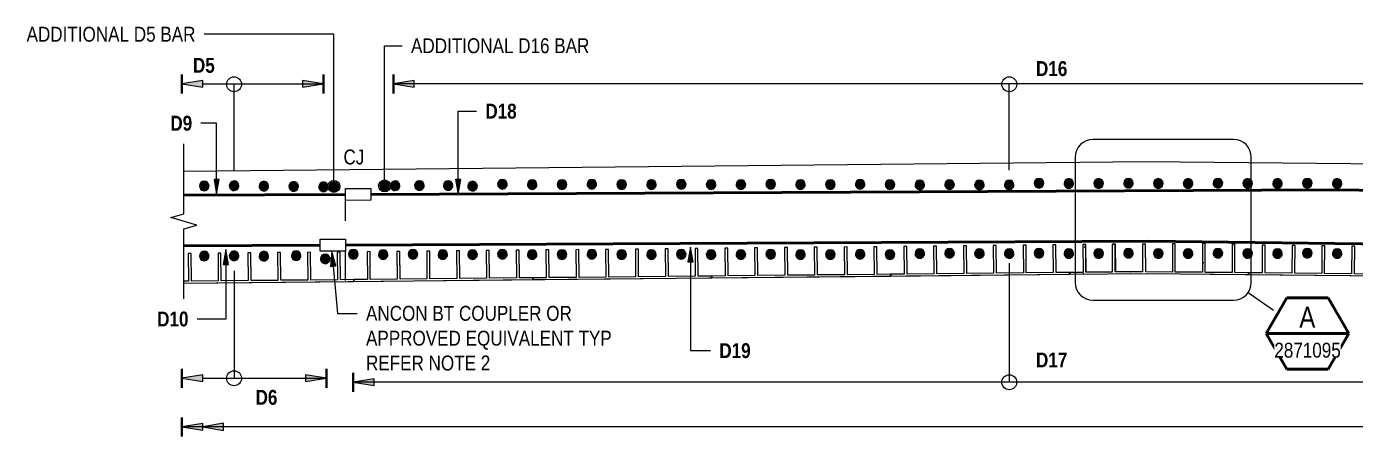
# Model space of a CAD drawing. Header units: metres. Extents: x 577 to 630, y 3 to 1710.
# Drawn here: x 612.829 to 617.287, y 18.535 to 19.911 of the extents above; entities that cross this region are included whole.
import ezdxf

# ---------------------------------------------------------------- set-up
doc = ezdxf.new("R2010")
doc.units = ezdxf.units.M
doc.linetypes.add('JacobsDash', pattern=[0.0045, 0.003, -0.0015])
for name, color, linetype, lineweight in [('BRIDGE-FRAMING-LINE-18-HID', 7, 'JacobsDash', 18), ('D-BDGE', 7, 'Continuous', 13), ('D-BDGE-FLOOR', 7, 'Continuous', 50), ('D-BDGE-FRAMING', 7, 'Continuous', 50), ('D-BDGE-LINE', 7, 'Continuous', 9), ('D-ENHA-GEN-ANNO-SYMB', 7, 'Continuous', 9), ('D-ENHA-GEN-LINE', 7, 'Continuous', 9), ('D-ENHA-TEXT', 7, 'Continuous', 9)]:
    doc.layers.add(name, color=color, linetype=linetype, lineweight=lineweight)
doc.styles.add('Arial Narrow_2', font='ARIALN.TTF', dxfattribs={"height": 0.05})
doc.styles.add('Arial Narrow_3', font='ARIALN.TTF', dxfattribs={"height": 0.07})
doc.styles.add('Arial Narrow_B_1', font='ARIALNB.TTF', dxfattribs={"height": 0.05})

# ---------------------------------------------------------------- blocks, each defined once
blk = doc.blocks.new('07_STR_DPS_PermadecPanel - 07_STR_DPS_PermadecPanel-5973122-DRG-1095 SECTION 3')
at = {"layer": 'D-BDGE-FRAMING', "lineweight": 13}
for p, q in [((-1669.2412, 19.149), (-1669.2512, 19.1489)), ((-1669.2512, 19.1489), (-1669.2502, 19.0559)), ((-1669.2402, 19.056), (-1669.2412, 19.149)), ((-1669.1412, 19.15), (-1669.1512, 19.1499)), ((-1669.1512, 19.1499), (-1669.1502, 19.0569)), ((-1669.1402, 19.057), (-1669.1412, 19.15)), ((-1669.0412, 19.151), (-1669.0512, 19.1509)), ((-1669.0512, 19.1509), (-1669.0502, 19.0579)), ((-1669.0402, 19.058), (-1669.0412, 19.151)), ((-1668.9412, 19.152), (-1668.9512, 19.1519)), ((-1668.9512, 19.1519), (-1668.9503, 19.0589)), ((-1668.9403, 19.059), (-1668.9412, 19.152)), ((-1668.8412, 19.153), (-1668.8512, 19.1529)), ((-1668.8512, 19.1529), (-1668.8503, 19.0599)), ((-1668.8403, 19.06), (-1668.8412, 19.153)), ((-1668.7412, 19.154), (-1668.7512, 19.1539)), ((-1668.7512, 19.1539), (-1668.7503, 19.0609)), ((-1668.7403, 19.061), (-1668.7412, 19.154)), ((-1669.2502, 19.0559), (-1669.266, 19.0558)), ((-1669.266, 19.0498), (-1668.6952, 19.0555)), ((-1669.1502, 19.0569), (-1669.2402, 19.056)), ((-1669.0502, 19.0579), (-1669.1402, 19.057)), ((-1668.9503, 19.0589), (-1669.0402, 19.058)), ((-1668.8503, 19.0599), (-1668.9403, 19.059)), ((-1668.7503, 19.0609), (-1668.8403, 19.06)), ((-1668.6953, 19.0615), (-1668.7403, 19.061)), ((-1668.6952, 19.0555), (-1668.6953, 19.0615))]:
    blk.add_line(p, q, dxfattribs=at)
blk = doc.blocks.new('07_STR_DPS_PermadecPanel - 07_STR_DPS_PermadecPanel-5973124-DRG-1095 SECTION 3')
at = {"layer": 'D-BDGE-FRAMING', "lineweight": 13}
for p, q in [((-1668.6412, 19.1552), (-1668.6512, 19.1551)), ((-1668.6512, 19.1551), (-1668.6503, 19.0621)), ((-1668.6403, 19.0622), (-1668.6412, 19.1552)), ((-1668.5412, 19.1562), (-1668.5512, 19.1561)), ((-1668.5512, 19.1561), (-1668.5503, 19.0631)), ((-1668.5403, 19.0632), (-1668.5412, 19.1562)), ((-1668.4412, 19.1572), (-1668.4512, 19.1571)), ((-1668.4512, 19.1571), (-1668.4503, 19.0641)), ((-1668.4403, 19.0642), (-1668.4412, 19.1572)), ((-1668.3412, 19.1582), (-1668.3512, 19.1581)), ((-1668.3512, 19.1581), (-1668.3503, 19.0651)), ((-1668.3403, 19.0652), (-1668.3412, 19.1582)), ((-1668.2412, 19.1592), (-1668.2512, 19.1591)), ((-1668.2512, 19.1591), (-1668.2503, 19.0661)), ((-1668.2403, 19.0662), (-1668.2412, 19.1592)), ((-1668.1412, 19.1602), (-1668.1512, 19.1601)), ((-1668.1512, 19.1601), (-1668.1503, 19.0671)), ((-1668.1403, 19.0672), (-1668.1412, 19.1602)), ((-1668.6503, 19.0621), (-1668.6953, 19.0616)), ((-1668.6953, 19.0616), (-1668.6952, 19.0556)), ((-1668.6952, 19.0556), (-1668.0952, 19.0616)), ((-1668.5503, 19.0631), (-1668.6403, 19.0622)), ((-1668.4503, 19.0641), (-1668.5403, 19.0632)), ((-1668.3503, 19.0651), (-1668.4403, 19.0642)), ((-1668.2503, 19.0661), (-1668.3403, 19.0652)), ((-1668.1503, 19.0671), (-1668.2403, 19.0662)), ((-1668.0953, 19.0676), (-1668.1403, 19.0672)), ((-1668.0952, 19.0616), (-1668.0953, 19.0676))]:
    blk.add_line(p, q, dxfattribs=at)
blk = doc.blocks.new('07_STR_DPS_PermadecPanel - 07_STR_DPS_PermadecPanel-5973130-DRG-1095 SECTION 3')
at = {"layer": 'D-BDGE-FRAMING', "lineweight": 13}
for p, q in [((-1668.0412, 19.161), (-1668.0512, 19.1609)), ((-1668.0512, 19.1609), (-1668.0503, 19.0679)), ((-1668.0403, 19.068), (-1668.0412, 19.161)), ((-1667.9412, 19.1619), (-1667.9512, 19.1618)), ((-1667.9512, 19.1618), (-1667.9503, 19.0689)), ((-1667.9403, 19.069), (-1667.9412, 19.1619)), ((-1667.8412, 19.1629), (-1667.8512, 19.1628)), ((-1667.8512, 19.1628), (-1667.8503, 19.0698)), ((-1667.8403, 19.0699), (-1667.8412, 19.1629)), ((-1667.7412, 19.1639), (-1667.7512, 19.1638)), ((-1667.7512, 19.1638), (-1667.7503, 19.0708)), ((-1667.7403, 19.0709), (-1667.7412, 19.1639)), ((-1667.6412, 19.1649), (-1667.6512, 19.1648)), ((-1667.6512, 19.1648), (-1667.6503, 19.0718)), ((-1667.6403, 19.0719), (-1667.6412, 19.1649)), ((-1667.5412, 19.1659), (-1667.5512, 19.1658)), ((-1667.5512, 19.1658), (-1667.5503, 19.0728)), ((-1667.5403, 19.0729), (-1667.5412, 19.1659)), ((-1668.0503, 19.0679), (-1668.0953, 19.0674)), ((-1668.0953, 19.0674), (-1668.0952, 19.0614)), ((-1668.0952, 19.0614), (-1667.4953, 19.0674)), ((-1667.9503, 19.0689), (-1668.0403, 19.068)), ((-1667.8503, 19.0698), (-1667.9403, 19.069)), ((-1667.7503, 19.0708), (-1667.8403, 19.0699)), ((-1667.6503, 19.0718), (-1667.7403, 19.0709)), ((-1667.5503, 19.0728), (-1667.6403, 19.0719)), ((-1667.4953, 19.0734), (-1667.5403, 19.0729)), ((-1667.4953, 19.0674), (-1667.4953, 19.0734))]:
    blk.add_line(p, q, dxfattribs=at)
blk = doc.blocks.new('07_STR_DPS_PermadecPanel - 07_STR_DPS_PermadecPanel-V20-DRG-1095 SECTION 3')
at = {"layer": 'D-BDGE-FRAMING', "lineweight": 13}
for p, q in [((-1667.4412, 19.167), (-1667.4512, 19.1669)), ((-1667.4512, 19.1669), (-1667.4502, 19.0739)), ((-1667.4402, 19.074), (-1667.4412, 19.167)), ((-1667.3412, 19.1679), (-1667.3512, 19.1679)), ((-1667.3512, 19.1679), (-1667.3502, 19.0749)), ((-1667.3402, 19.075), (-1667.3412, 19.1679)), ((-1667.2412, 19.1689), (-1667.2512, 19.1688)), ((-1667.2512, 19.1688), (-1667.2502, 19.0758)), ((-1667.2402, 19.0759), (-1667.2412, 19.1689)), ((-1667.1412, 19.1699), (-1667.1512, 19.1698)), ((-1667.1512, 19.1698), (-1667.1502, 19.0768)), ((-1667.1402, 19.0769), (-1667.1412, 19.1699)), ((-1667.0412, 19.1709), (-1667.0512, 19.1708)), ((-1667.0512, 19.1708), (-1667.0502, 19.0778)), ((-1667.0402, 19.0779), (-1667.0412, 19.1709)), ((-1666.9412, 19.1719), (-1666.9512, 19.1718)), ((-1666.9512, 19.1718), (-1666.9503, 19.0788)), ((-1666.9403, 19.0789), (-1666.9412, 19.1719)), ((-1667.0502, 19.0778), (-1667.1402, 19.0769)), ((-1666.9503, 19.0788), (-1667.0402, 19.0779)), ((-1666.8953, 19.0794), (-1666.9403, 19.0789)), ((-1666.8952, 19.0734), (-1666.8953, 19.0794)), ((-1667.4502, 19.0739), (-1667.4952, 19.0734)), ((-1667.4952, 19.0674), (-1666.8952, 19.0734)), ((-1667.4952, 19.0734), (-1667.4952, 19.0674)), ((-1667.3502, 19.0749), (-1667.4402, 19.074)), ((-1667.2502, 19.0758), (-1667.3402, 19.075)), ((-1667.1502, 19.0768), (-1667.2402, 19.0759))]:
    blk.add_line(p, q, dxfattribs=at)
blk = doc.blocks.new('07_STR_DPS_PermadecPanel - 07_STR_DPS_PermadecPanel-V21-DRG-1095 SECTION 3')
at = {"layer": 'D-BDGE-FRAMING', "lineweight": 13}
for p, q in [((-1666.8408, 19.173), (-1666.8508, 19.1729)), ((-1666.8508, 19.1729), (-1666.8498, 19.0799)), ((-1666.8398, 19.08), (-1666.8408, 19.173)), ((-1666.7408, 19.174), (-1666.7508, 19.1739)), ((-1666.7508, 19.1739), (-1666.7498, 19.0809)), ((-1666.7398, 19.081), (-1666.7408, 19.174)), ((-1666.6408, 19.1749), (-1666.6508, 19.1748)), ((-1666.6508, 19.1748), (-1666.6498, 19.0819)), ((-1666.6399, 19.082), (-1666.6408, 19.1749)), ((-1666.5408, 19.1759), (-1666.5508, 19.1758)), ((-1666.5508, 19.1758), (-1666.5499, 19.0828)), ((-1666.5399, 19.0829), (-1666.5408, 19.1759)), ((-1666.4408, 19.1769), (-1666.4508, 19.1768)), ((-1666.4508, 19.1768), (-1666.4499, 19.0838)), ((-1666.4399, 19.0839), (-1666.4408, 19.1769)), ((-1666.3408, 19.1779), (-1666.3508, 19.1778)), ((-1666.3508, 19.1778), (-1666.3499, 19.0848)), ((-1666.3399, 19.0849), (-1666.3408, 19.1779)), ((-1666.8498, 19.0799), (-1666.8948, 19.0794)), ((-1666.8948, 19.0734), (-1666.2948, 19.0794)), ((-1666.8948, 19.0794), (-1666.8948, 19.0734)), ((-1666.7498, 19.0809), (-1666.8398, 19.08)), ((-1666.6498, 19.0819), (-1666.7398, 19.081)), ((-1666.5499, 19.0828), (-1666.6399, 19.082)), ((-1666.4499, 19.0838), (-1666.5399, 19.0829)), ((-1666.3499, 19.0848), (-1666.4399, 19.0839)), ((-1666.2949, 19.0854), (-1666.3399, 19.0849)), ((-1666.2948, 19.0794), (-1666.2949, 19.0854))]:
    blk.add_line(p, q, dxfattribs=at)
blk = doc.blocks.new('07_STR_DPS_PermadecPanel - 07_STR_DPS_PermadecPanel-5973115-DRG-1095 SECTION 3')
at = {"layer": 'D-BDGE-FRAMING', "lineweight": 13}
for p, q in [((-1665.6483, 19.177), (-1665.6492, 19.084)), ((-1665.6383, 19.1769), (-1665.6483, 19.177)), ((-1665.6392, 19.0839), (-1665.6383, 19.1769)), ((-1665.5483, 19.176), (-1665.5492, 19.083)), ((-1665.5383, 19.1759), (-1665.5483, 19.176)), ((-1665.5392, 19.0829), (-1665.5383, 19.1759)), ((-1665.4483, 19.175), (-1665.4492, 19.082)), ((-1665.4383, 19.1749), (-1665.4483, 19.175)), ((-1665.4392, 19.0819), (-1665.4383, 19.1749)), ((-1665.3483, 19.174), (-1665.3492, 19.081)), ((-1665.3383, 19.1739), (-1665.3483, 19.174)), ((-1665.3392, 19.0809), (-1665.3383, 19.1739)), ((-1665.2483, 19.173), (-1665.2492, 19.08)), ((-1665.2383, 19.1729), (-1665.2483, 19.173)), ((-1665.2392, 19.0799), (-1665.2383, 19.1729)), ((-1665.1483, 19.172), (-1665.1492, 19.079)), ((-1665.1383, 19.1719), (-1665.1483, 19.172)), ((-1665.1392, 19.0789), (-1665.1383, 19.1719)), ((-1665.6492, 19.084), (-1665.6942, 19.0845)), ((-1665.6942, 19.0845), (-1665.6942, 19.0785)), ((-1665.6942, 19.0785), (-1665.0943, 19.0725)), ((-1665.5492, 19.083), (-1665.6392, 19.0839)), ((-1665.4492, 19.082), (-1665.5392, 19.0829)), ((-1665.3492, 19.081), (-1665.4392, 19.0819)), ((-1665.2492, 19.08), (-1665.3392, 19.0809)), ((-1665.1492, 19.079), (-1665.2392, 19.0799)), ((-1665.0942, 19.0785), (-1665.1392, 19.0789)), ((-1665.0943, 19.0725), (-1665.0942, 19.0785))]:
    blk.add_line(p, q, dxfattribs=at)
blk = doc.blocks.new('CS_DET_Reinf_Bar Section_Solid - Reo Dot 32-6113454-DRG-1095 SECTION 3')
at = {"layer": 'D-BDGE-LINE'}
blk.add_hatch(color=256, dxfattribs=at).paths.add_polyline_path([(-1669.1973, 19.1245), (-1669.1931, 19.1251), (-1669.1893, 19.1267), (-1669.186, 19.1292), (-1669.1835, 19.1325), (-1669.1819, 19.1364), (-1669.1813, 19.1406), (-1669.1819, 19.1447), (-1669.1835, 19.1485), (-1669.1861, 19.1519), (-1669.1894, 19.1544), (-1669.1933, 19.156), (-1669.1974, 19.1565), (-1669.2015, 19.1559), (-1669.2054, 19.1543), (-1669.2087, 19.1518), (-1669.2112, 19.1484), (-1669.2128, 19.1446), (-1669.2133, 19.1404), (-1669.2128, 19.1363), (-1669.2112, 19.1324), (-1669.2086, 19.1291), (-1669.2053, 19.1266), (-1669.2014, 19.125), (-1669.1986, 19.1247)])
for start, end in [(0.2183, 180.2183), (180.2183, 0.2183)]:
    blk.add_arc((-1669.1973, 19.1405), 0.016, start, end, dxfattribs=at)
blk = doc.blocks.new('CS_Reinforcement Extents Dim - CS_Reinforcement Extents Dim-6439862-DRG-1095 SECTION 3')
at = {"layer": 'D-BDGE-LINE'}
for points in [[(-1668.6278, 18.7059), (-1668.6278, 18.7282), (-1668.6978, 18.717)], [(-1661.6728, 18.7059), (-1661.6028, 18.717), (-1661.6728, 18.7282)]]:
    blk.add_hatch(color=256, dxfattribs=at).paths.add_polyline_path(points)
at = {"layer": 'D-BDGE-LINE', "lineweight": 40}
for p, q in [((-1668.6978, 18.685), (-1668.6978, 18.749)), ((-1661.6028, 18.6853), (-1661.6028, 18.749))]:
    blk.add_line(p, q, dxfattribs=at)
at = {"layer": 'D-BDGE-LINE', "lineweight": 18}
for p, q in [((-1668.6278, 18.7282), (-1668.6978, 18.717)), ((-1668.6278, 18.7059), (-1668.6278, 18.7282)), ((-1661.6728, 18.7282), (-1661.6728, 18.7059)), ((-1661.6028, 18.717), (-1661.6728, 18.7282)), ((-1668.6978, 18.717), (-1668.6278, 18.7059)), ((-1661.6728, 18.717), (-1668.6978, 18.717)), ((-1661.6728, 18.7059), (-1661.6028, 18.717))]:
    blk.add_line(p, q, dxfattribs=at)
blk = doc.blocks.new('CS_Reinforcement Extents Dim - CS_Reinforcement Extents Dim-7510725-DRG-1095 SECTION 3')
at = {"layer": 'D-BDGE-LINE'}
for points in [[(-1668.4928, 19.707), (-1668.4928, 19.7294), (-1668.5628, 19.7182), (-1668.549, 19.716)], [(-1661.6728, 19.707), (-1661.6028, 19.7182), (-1661.6728, 19.7294)]]:
    blk.add_hatch(color=256, dxfattribs=at).paths.add_polyline_path(points)
at = {"layer": 'D-BDGE-LINE', "lineweight": 40}
for p, q in [((-1668.5628, 19.7502), (-1668.5628, 19.6862)), ((-1661.6028, 19.75), (-1661.6028, 19.6862))]:
    blk.add_line(p, q, dxfattribs=at)
at = {"layer": 'D-BDGE-LINE', "lineweight": 18}
for p, q in [((-1668.4928, 19.7294), (-1668.5628, 19.7182)), ((-1668.5628, 19.7182), (-1668.4928, 19.707)), ((-1661.6728, 19.7182), (-1668.5628, 19.7182)), ((-1668.4928, 19.707), (-1668.4928, 19.7294)), ((-1661.6028, 19.7182), (-1661.6728, 19.7294)), ((-1661.6728, 19.7294), (-1661.6728, 19.707)), ((-1661.6728, 19.707), (-1661.6028, 19.7182))]:
    blk.add_line(p, q, dxfattribs=at)
blk = doc.blocks.new('CS_Reinforcement Extents Dim - CS_Reinforcement Extents Dim-7399973-DRG-1095 SECTION 3')
at = {"layer": 'D-BDGE-LINE'}
for points in [[(-1669.2024, 19.707), (-1669.2024, 19.7294), (-1669.2724, 19.7182)], [(-1668.8678, 19.707), (-1668.7978, 19.7182), (-1668.8678, 19.7294)]]:
    blk.add_hatch(color=256, dxfattribs=at).paths.add_polyline_path(points)
at = {"layer": 'D-BDGE-LINE', "lineweight": 40}
for p, q in [((-1669.2724, 19.75), (-1669.2724, 19.6862)), ((-1668.7978, 19.7502), (-1668.7978, 19.6862))]:
    blk.add_line(p, q, dxfattribs=at)
at = {"layer": 'D-BDGE-LINE', "lineweight": 18}
for p, q in [((-1669.2024, 19.7294), (-1669.2724, 19.7182)), ((-1669.2724, 19.7182), (-1669.2024, 19.707)), ((-1669.2024, 19.707), (-1669.2024, 19.7294)), ((-1669.2024, 19.7182), (-1668.7978, 19.7182)), ((-1668.7978, 19.7182), (-1668.8678, 19.7294)), ((-1668.8678, 19.7294), (-1668.8678, 19.707)), ((-1668.8678, 19.707), (-1668.7978, 19.7182))]:
    blk.add_line(p, q, dxfattribs=at)
blk = doc.blocks.new('CS_Reinforcement Extents Dim - CS_Reinforcement Extents Dim-6938333-DRG-1095 SECTION 3')
at = {"layer": 'D-BDGE-LINE'}
for points in [[(-1669.2024, 18.7191), (-1669.2024, 18.7414), (-1669.2724, 18.7303)], [(-1668.8574, 18.7191), (-1668.7874, 18.7303), (-1668.8574, 18.7414)]]:
    blk.add_hatch(color=256, dxfattribs=at).paths.add_polyline_path(points)
at = {"layer": 'D-BDGE-LINE', "lineweight": 40}
for p, q in [((-1669.2724, 18.6985), (-1669.2724, 18.7623)), ((-1668.7874, 18.6983), (-1668.7874, 18.7623))]:
    blk.add_line(p, q, dxfattribs=at)
at = {"layer": 'D-BDGE-LINE', "lineweight": 18}
for p, q in [((-1669.2024, 18.7414), (-1669.2724, 18.7303)), ((-1669.2724, 18.7303), (-1669.2024, 18.7191)), ((-1669.2024, 18.7191), (-1669.2024, 18.7414)), ((-1669.2024, 18.7303), (-1668.7874, 18.7303)), ((-1668.8574, 18.7414), (-1668.8574, 18.7191)), ((-1668.7874, 18.7303), (-1668.8574, 18.7414)), ((-1668.8574, 18.7191), (-1668.7874, 18.7303))]:
    blk.add_line(p, q, dxfattribs=at)
blk = doc.blocks.new('CS_Reinforcement Extents Dim - CS_Reinforcement Extents Dim-7442809-DRG-1095 SECTION 3')
at = {"layer": 'D-BDGE-LINE'}
for points in [[(-1669.2024, 18.5559), (-1669.2024, 18.5782), (-1669.2724, 18.567)], [(-1661.6728, 18.5559), (-1661.6028, 18.567), (-1661.6728, 18.5782)]]:
    blk.add_hatch(color=256, dxfattribs=at).paths.add_polyline_path(points)
at = {"layer": 'D-BDGE-LINE', "lineweight": 40}
for p, q in [((-1669.2724, 18.535), (-1669.2724, 18.599)), ((-1661.6028, 18.5353), (-1661.6028, 18.599))]:
    blk.add_line(p, q, dxfattribs=at)
at = {"layer": 'D-BDGE-LINE', "lineweight": 18}
for p, q in [((-1669.2024, 18.5782), (-1669.2724, 18.567)), ((-1669.2724, 18.567), (-1669.2024, 18.5559)), ((-1661.6728, 18.567), (-1669.2724, 18.567)), ((-1669.2024, 18.5559), (-1669.2024, 18.5782)), ((-1661.6728, 18.5782), (-1661.6728, 18.5559)), ((-1661.6028, 18.567), (-1661.6728, 18.5782)), ((-1661.6728, 18.5559), (-1661.6028, 18.567))]:
    blk.add_line(p, q, dxfattribs=at)
blk = doc.blocks.new('SC_DET_BREAK LINE - Std Break-6440631-DRG-1095 SECTION 3')
at = {"layer": 'D-BDGE-LINE', "lineweight": 13}
for p, q in [((-1669.266, 19.2821), (-1669.266, 19.5171)), ((-1669.3097, 19.2696), (-1669.266, 19.2821)), ((-1669.2222, 19.2446), (-1669.3097, 19.2696)), ((-1669.266, 19.2321), (-1669.2222, 19.2446)), ((-1669.266, 18.9971), (-1669.266, 19.2321))]:
    blk.add_line(p, q, dxfattribs=at)
blk = doc.blocks.new('CS_Arrowhead - CS_Arrowhead-2458042-DRG-1095 SECTION 3')
at = {"layer": 'D-ENHA-GEN-LINE'}
blk.add_hatch(color=256, dxfattribs=at).paths.add_polyline_path([(-1669.1324, 18.5794), (-1669.1324, 18.5547), (-1669.2024, 18.567)])
at = {"layer": 'D-ENHA-GEN-LINE', "lineweight": 13}
for p, q in [((-1669.1324, 18.5794), (-1669.2024, 18.567)), ((-1669.2024, 18.567), (-1669.1324, 18.5547)), ((-1669.1324, 18.5547), (-1669.1324, 18.5794))]:
    blk.add_line(p, q, dxfattribs=at)
blk = doc.blocks.new('Detail View - SheetRef-4900799-DRG-1095 SECTION 3')
at = {"layer": 'D-ENHA-GEN-ANNO-SYMB', "lineweight": 50}
for p, q in [((-1665.5664, 19.0004), (-1665.6357, 18.8803)), ((-1665.4279, 19.0004), (-1665.5664, 19.0004)), ((-1665.3586, 18.8804), (-1665.4279, 19.0004)), ((-1665.6357, 18.8804), (-1665.3586, 18.8804)), ((-1665.6357, 18.8803), (-1665.5665, 18.7604)), ((-1665.4279, 18.7604), (-1665.3586, 18.8804)), ((-1665.5665, 18.7604), (-1665.4279, 18.7604))]:
    blk.add_line(p, q, dxfattribs=at)

msp = doc.modelspace()

# ---------------------------------------------------------------- hatches: boundary and pattern name
at = {"layer": 'D-BDGE-LINE'}
h = msp.add_hatch(dxfattribs=at)
h.set_pattern_fill('FP_1', color=256, style=0, pattern_type=2)
h.set_pattern_definition([(0, (613.275778, 18.143), (0.16256, 0.04064), [0.00671, -0.11521, 0.00671, -0.76545]), (0, (613.275778, 18.143), (0.16256, 0.04064), [-0.12863, -0.11521, 0.00671, -0.23713, -0.4064]), (0, (613.275778, 18.143), (0.16256, 0.04064), [-0.48768, 0.00671, -0.11521, 0.00671, -0.27777]), (0, (613.275778, 18.143), (0.16256, 0.04064), [-0.61631, -0.07457, 0.00671, -0.19649]), (120, (613.336778, 18.164), (-0.11647527, 0.1204611), [0.00671, -0.11521, 0.00671, -0.76545]), (120, (613.336778, 18.164), (-0.11647527, 0.1204611), [-0.12863, -0.11521, 0.00671, -0.23713, -0.4064]), (120, (613.336778, 18.164), (-0.11647527, 0.1204611), [-0.48768, 0.00671, -0.11521, 0.00671, -0.27777]), (120, (613.336778, 18.164), (-0.11647527, 0.1204611), [-0.61631, -0.07457, 0.00671, -0.19649]), (240, (613.356778, 18.245), (-0.04608473, -0.1611011), [0.00671, -0.11521, 0.00671, -0.76545]), (240, (613.356778, 18.245), (-0.04608473, -0.1611011), [-0.12863, -0.11521, 0.00671, -0.23713, -0.4064]), (240, (613.356778, 18.245), (-0.04608473, -0.1611011), [-0.48768, 0.00671, -0.11521, 0.00671, -0.27777]), (240, (613.356778, 18.245), (-0.04608473, -0.1611011), [-0.61631, -0.07457, 0.00671, -0.19649])])
h.paths.add_polyline_path([(616.9285, 19.0785), (616.9285, 19.0844), (616.8823, 19.0848), (616.8823, 19.1837), (616.8737, 19.1837), (616.8737, 19.0849), (616.7823, 19.0858), (616.7823, 19.1827), (616.7733, 19.1827), (616.7733, 19.0859), (616.6823, 19.0868), (616.6823, 19.1818), (616.6733, 19.1818), (616.6733, 19.0869), (616.5843, 19.0878), (616.5823, 19.1807), (616.5723, 19.1807), (616.5731, 19.0874), (616.481, 19.0874), (616.481, 19.1792), (616.471, 19.1792), (616.471, 19.0866), (616.3823, 19.0866), (616.3823, 19.1787), (616.3723, 19.1787), (616.3733, 19.0857), (616.3283, 19.0852), (616.3283, 19.0791), (616.5844, 19.0817), (616.6721, 19.0808)])
at = {"layer": 'D-ENHA-TEXT'}
for points in [[(613.467, 19.3479), (613.4758, 19.3979), (613.4582, 19.3979)], [(614.277, 19.3479), (614.2858, 19.3979), (614.2682, 19.3979)], [(615.0564, 19.1707), (615.0476, 19.1207), (615.0652, 19.1207)], [(613.4979, 19.1624), (613.489, 19.1124), (613.5067, 19.1124)], [(613.853, 19.156), (613.8488, 19.1054), (613.8664, 19.1071)]]:
    msp.add_hatch(color=256, dxfattribs=at).paths.add_polyline_path(points)

# ---------------------------------------------------------------- linework, layer by layer
at = {"layer": 'BRIDGE-FRAMING-LINE-18-HID', "linetype": 'Continuous', "lineweight": 13}
for p, q in [((616.4501, 19.0866), (616.4512, 19.0867)), ((616.5309, 19.0874), (616.5321, 19.0875))]:
    msp.add_line(p, q, dxfattribs=at)
at = {"layer": 'D-BDGE', "lineweight": 18}
for p, q in [((613.5254, 19.4282), (613.5254, 19.7182)), ((616.1254, 19.4282), (616.1254, 19.7182)), ((613.5255, 19.0903), (613.5255, 18.7303)), ((616.1255, 19.117), (616.1255, 18.717))]:
    msp.add_line(p, q, dxfattribs=at)
at = {"layer": 'D-BDGE', "linetype": 'JacobsDash', "lineweight": 25}
msp.add_line((613.8994, 19.0583), (613.8994, 19.4283), dxfattribs=at)
at = {"layer": 'D-BDGE', "lineweight": 50}
for p, q in [((613.3572, 19.3446), (613.8994, 19.3472)), ((613.9844, 19.3476), (617.2025, 19.3629)), ((617.2025, 19.3629), (619.9358, 19.331)), ((613.3572, 19.1746), (613.8144, 19.1768)), ((613.8994, 19.1772), (616.5939, 19.19)), ((616.5939, 19.19), (620.4358, 19.1451))]:
    msp.add_line(p, q, dxfattribs=at)
at = {"layer": 'D-BDGE'}
for p, q in [((613.8993, 19.3672), (613.9843, 19.3676)), ((613.8995, 19.3272), (613.8993, 19.3672)), ((613.9843, 19.3676), (613.9845, 19.3276)), ((613.9845, 19.3276), (613.8995, 19.3272)), ((613.8143, 19.1968), (613.8993, 19.1972)), ((613.8145, 19.1568), (613.8143, 19.1968)), ((613.8993, 19.1972), (613.8995, 19.1572)), ((616.3823, 19.1787), (616.3723, 19.1787)), ((616.3723, 19.1787), (616.3733, 19.0857)), ((616.3823, 19.0866), (616.3823, 19.1787)), ((616.481, 19.1792), (616.471, 19.1792)), ((616.471, 19.1792), (616.471, 19.0866)), ((616.481, 19.0874), (616.481, 19.1792)), ((616.5823, 19.1807), (616.5723, 19.1807)), ((616.5723, 19.1807), (616.5731, 19.0874)), ((616.5843, 19.0878), (616.5823, 19.1807)), ((616.6823, 19.1818), (616.6733, 19.1818)), ((616.6733, 19.1818), (616.6733, 19.0869)), ((616.6823, 19.0868), (616.6823, 19.1818)), ((616.7823, 19.1827), (616.7733, 19.1827)), ((616.7733, 19.1827), (616.7733, 19.0859)), ((616.7823, 19.0858), (616.7823, 19.1827)), ((616.8823, 19.1837), (616.8737, 19.1837)), ((616.8737, 19.1837), (616.8737, 19.0849)), ((616.8823, 19.0848), (616.8823, 19.1837)), ((613.8995, 19.1572), (613.8145, 19.1568)), ((616.3733, 19.0857), (616.3283, 19.0852)), ((616.3283, 19.0852), (616.3283, 19.0791)), ((616.3283, 19.0791), (616.5844, 19.0817)), ((616.471, 19.0866), (616.3823, 19.0866)), ((616.5731, 19.0874), (616.481, 19.0874)), ((616.6733, 19.0869), (616.5843, 19.0878)), ((616.5844, 19.0817), (616.9285, 19.0785)), ((616.7733, 19.0859), (616.6823, 19.0868)), ((616.8737, 19.0849), (616.7823, 19.0858)), ((616.9285, 19.0844), (616.8823, 19.0848)), ((616.9285, 19.0785), (616.9285, 19.0844))]:
    msp.add_line(p, q, dxfattribs=at)
at = {"layer": 'D-BDGE', "lineweight": 18}
for centre in [(613.5255, 19.717), (616.1255, 19.717), (613.5255, 18.7303), (616.1255, 18.717)]:
    msp.add_circle(centre, 0.025, dxfattribs=at)
at = {"layer": 'D-BDGE-FLOOR', "lineweight": 13}
for p, q in [((616.5845, 19.4568), (613.3568, 19.4247)), ((621.0968, 19.4114), (616.5845, 19.4568)), ((616.5845, 19.4568), (616.5845, 19.4568)), ((613.3568, 19.0497), (616.3283, 19.0793)), ((616.7999, 19.0797), (621.0968, 19.0364))]:
    msp.add_line(p, q, dxfattribs=at)
at = {"layer": 'D-BDGE-FRAMING', "lineweight": 13}
for p, q in [((616.3824, 19.179), (616.3724, 19.1789)), ((616.3833, 19.0866), (616.3824, 19.179)), ((616.4824, 19.18), (616.4724, 19.1799)), ((616.4724, 19.1799), (616.4724, 19.1792)), ((616.4833, 19.0874), (616.4824, 19.18)), ((616.5824, 19.181), (616.5724, 19.1809)), ((616.5824, 19.1752), (616.5824, 19.181)), ((616.3733, 19.0859), (616.3283, 19.0854)), ((616.471, 19.0868), (616.4513, 19.0866)), ((616.5731, 19.0879), (616.5321, 19.0874))]:
    msp.add_line(p, q, dxfattribs=at)
at = {"layer": 'D-ENHA-GEN-ANNO-SYMB', "lineweight": 18}
for p, q in [((616.8776, 19.5319), (616.4066, 19.5319)), ((616.3466, 19.4719), (616.3466, 19.0521)), ((616.9376, 19.0521), (616.9376, 19.4719)), ((616.4066, 18.9921), (616.8776, 18.9921)), ((616.9269, 19.0179), (617.0117, 18.9593))]:
    msp.add_line(p, q, dxfattribs=at)
for centre, start, end in [((616.4066, 19.4719), 90, 180), ((616.8776, 19.4719), 0, 90), ((616.4066, 19.0521), 180, 270), ((616.8776, 19.0521), 270, 0)]:
    msp.add_arc(centre, 0.06, start, end, dxfattribs=at)
at = {"layer": 'D-ENHA-TEXT'}
for p, q in [((613.5003, 19.885), (613.4257, 19.885)), ((613.8605, 19.885), (613.5003, 19.885)), ((613.8605, 19.3741), (613.8605, 19.885)), ((614.0304, 19.8464), (614.089, 19.8464)), ((614.0304, 19.3759), (614.0304, 19.8464)), ((614.277, 19.6267), (614.3384, 19.6267)), ((614.277, 19.3479), (614.277, 19.6267)), ((613.416, 19.5863), (613.4145, 19.5863)), ((613.467, 19.5863), (613.416, 19.5863)), ((613.467, 19.3479), (613.467, 19.5863)), ((613.4758, 19.3979), (613.4582, 19.3979)), ((613.4582, 19.3979), (613.467, 19.3479)), ((613.467, 19.3479), (613.4758, 19.3979)), ((614.2858, 19.3979), (614.2682, 19.3979)), ((614.2682, 19.3979), (614.277, 19.3479)), ((614.277, 19.3479), (614.2858, 19.3979)), ((615.0564, 19.1707), (615.0476, 19.1207)), ((615.0652, 19.1207), (615.0564, 19.1707)), ((615.0564, 19.1707), (615.0564, 18.823)), ((613.4979, 19.1624), (613.489, 19.1124)), ((613.5067, 19.1124), (613.4979, 19.1624)), ((613.4979, 19.1624), (613.4979, 18.9291)), ((613.853, 19.156), (613.8488, 19.1054)), ((613.8664, 19.1071), (613.853, 19.156)), ((613.853, 19.156), (613.872, 18.9482)), ((613.489, 19.1124), (613.5067, 19.1124)), ((613.8488, 19.1054), (613.8664, 19.1071)), ((615.0476, 19.1207), (615.0652, 19.1207)), ((613.872, 18.9482), (613.938, 18.9482)), ((613.4033, 18.9291), (613.402, 18.9291)), ((613.4979, 18.9291), (613.4033, 18.9291)), ((615.0564, 18.823), (615.1232, 18.823))]:
    msp.add_line(p, q, dxfattribs=at)
for centre in [(613.8605, 19.3741), (614.0304, 19.3759)]:
    msp.add_circle(centre, 0.02, dxfattribs=at)

# ---------------------------------------------------------------- block references
at = {"layer": 'D-BDGE-FRAMING', "lineweight": 13}
for name in ['07_STR_DPS_PermadecPanel - 07_STR_DPS_PermadecPanel-V20-DRG-1095 SECTION 3', '07_STR_DPS_PermadecPanel - 07_STR_DPS_PermadecPanel-V21-DRG-1095 SECTION 3', '07_STR_DPS_PermadecPanel - 07_STR_DPS_PermadecPanel-5973115-DRG-1095 SECTION 3', '07_STR_DPS_PermadecPanel - 07_STR_DPS_PermadecPanel-5973122-DRG-1095 SECTION 3', '07_STR_DPS_PermadecPanel - 07_STR_DPS_PermadecPanel-5973124-DRG-1095 SECTION 3', '07_STR_DPS_PermadecPanel - 07_STR_DPS_PermadecPanel-5973130-DRG-1095 SECTION 3']:
    msp.add_blockref(name, (2282.6228, 0), dxfattribs=at)
at = {"layer": 'D-BDGE-LINE'}
for name, p in [('CS_Reinforcement Extents Dim - CS_Reinforcement Extents Dim-7399973-DRG-1095 SECTION 3', (2282.6228, 0)), ('CS_Reinforcement Extents Dim - CS_Reinforcement Extents Dim-7510725-DRG-1095 SECTION 3', (2282.6228, 0)), ('SC_DET_BREAK LINE - Std Break-6440631-DRG-1095 SECTION 3', (2282.6228, 0)), ('CS_DET_Reinf_Bar Section_Solid - Reo Dot 32-6113454-DRG-1095 SECTION 3', (2282.6228, 0.235)), ('CS_DET_Reinf_Bar Section_Solid - Reo Dot 32-6113454-DRG-1095 SECTION 3', (2282.7228, 0.236)), ('CS_DET_Reinf_Bar Section_Solid - Reo Dot 32-6113454-DRG-1095 SECTION 3', (2282.8228, 0.2348)), ('CS_DET_Reinf_Bar Section_Solid - Reo Dot 32-6113454-DRG-1095 SECTION 3', (2282.9228, 0.2337)), ('CS_DET_Reinf_Bar Section_Solid - Reo Dot 32-6113454-DRG-1095 SECTION 3', (2283.2278, 0.236)), ('CS_DET_Reinf_Bar Section_Solid - Reo Dot 32-6113454-DRG-1095 SECTION 3', (2283.2628, 0.236)), ('CS_DET_Reinf_Bar Section_Solid - Reo Dot 32-6113454-DRG-1095 SECTION 3', (2283.3444, 0.2364)), ('CS_DET_Reinf_Bar Section_Solid - Reo Dot 32-6113454-DRG-1095 SECTION 3', (2283.4408, 0.2368)), ('CS_DET_Reinf_Bar Section_Solid - Reo Dot 32-6113454-DRG-1095 SECTION 3', (2283.5228, 0.2348)), ('CS_DET_Reinf_Bar Section_Solid - Reo Dot 32-6113454-DRG-1095 SECTION 3', (2283.6228, 0.241)), ('CS_DET_Reinf_Bar Section_Solid - Reo Dot 32-6113454-DRG-1095 SECTION 3', (2283.7228, 0.2398)), ('CS_DET_Reinf_Bar Section_Solid - Reo Dot 32-6113454-DRG-1095 SECTION 3', (2283.8228, 0.2398)), ('CS_DET_Reinf_Bar Section_Solid - Reo Dot 32-6113454-DRG-1095 SECTION 3', (2283.9228, 0.241)), ('CS_DET_Reinf_Bar Section_Solid - Reo Dot 32-6113454-DRG-1095 SECTION 3', (2284.0228, 0.2398)), ('CS_DET_Reinf_Bar Section_Solid - Reo Dot 32-6113454-DRG-1095 SECTION 3', (2284.1228, 0.2398)), ('CS_DET_Reinf_Bar Section_Solid - Reo Dot 32-6113454-DRG-1095 SECTION 3', (2284.2228, 0.241)), ('CS_DET_Reinf_Bar Section_Solid - Reo Dot 32-6113454-DRG-1095 SECTION 3', (2284.3228, 0.2398)), ('CS_DET_Reinf_Bar Section_Solid - Reo Dot 32-6113454-DRG-1095 SECTION 3', (2284.4228, 0.2398)), ('CS_DET_Reinf_Bar Section_Solid - Reo Dot 32-6113454-DRG-1095 SECTION 3', (2284.5228, 0.241)), ('CS_DET_Reinf_Bar Section_Solid - Reo Dot 32-6113454-DRG-1095 SECTION 3', (2284.6228, 0.2398)), ('CS_DET_Reinf_Bar Section_Solid - Reo Dot 32-6113454-DRG-1095 SECTION 3', (2284.7228, 0.2398)), ('CS_DET_Reinf_Bar Section_Solid - Reo Dot 32-6113454-DRG-1095 SECTION 3', (2284.8228, 0.241)), ('CS_DET_Reinf_Bar Section_Solid - Reo Dot 32-6113454-DRG-1095 SECTION 3', (2284.9228, 0.2398)), ('CS_DET_Reinf_Bar Section_Solid - Reo Dot 32-6113454-DRG-1095 SECTION 3', (2285.0228, 0.2387)), ('CS_DET_Reinf_Bar Section_Solid - Reo Dot 32-6113454-DRG-1095 SECTION 3', (2285.1228, 0.2398)), ('CS_DET_Reinf_Bar Section_Solid - Reo Dot 32-6113454-DRG-1095 SECTION 3', (2285.2228, 0.2387)), ('CS_DET_Reinf_Bar Section_Solid - Reo Dot 32-6113454-DRG-1095 SECTION 3', (2285.3228, 0.2387)), ('CS_DET_Reinf_Bar Section_Solid - Reo Dot 32-6113454-DRG-1095 SECTION 3', (2285.4228, 0.2448)), ('CS_DET_Reinf_Bar Section_Solid - Reo Dot 32-6113454-DRG-1095 SECTION 3', (2285.5228, 0.2437)), ('CS_DET_Reinf_Bar Section_Solid - Reo Dot 32-6113454-DRG-1095 SECTION 3', (2285.6228, 0.2437)), ('CS_DET_Reinf_Bar Section_Solid - Reo Dot 32-6113454-DRG-1095 SECTION 3', (2285.7228, 0.2448)), ('CS_DET_Reinf_Bar Section_Solid - Reo Dot 32-6113454-DRG-1095 SECTION 3', (2285.8228, 0.2437)), ('CS_DET_Reinf_Bar Section_Solid - Reo Dot 32-6113454-DRG-1095 SECTION 3', (2285.9228, 0.2437)), ('CS_DET_Reinf_Bar Section_Solid - Reo Dot 32-6113454-DRG-1095 SECTION 3', (2286.0228, 0.2448)), ('CS_DET_Reinf_Bar Section_Solid - Reo Dot 32-6113454-DRG-1095 SECTION 3', (2286.1228, 0.2437)), ('CS_DET_Reinf_Bar Section_Solid - Reo Dot 32-6113454-DRG-1095 SECTION 3', (2286.2228, 0.2437)), ('CS_DET_Reinf_Bar Section_Solid - Reo Dot 32-6113454-DRG-1095 SECTION 3', (2286.3228, 0.2448)), ('CS_DET_Reinf_Bar Section_Solid - Reo Dot 32-6113454-DRG-1095 SECTION 3', (2286.4228, 0.2437)), ('CS_DET_Reinf_Bar Section_Solid - Reo Dot 32-6113454-DRG-1095 SECTION 3', (2283.0228, 0.2325)), ('CS_DET_Reinf_Bar Section_Solid - Reo Dot 32-6113454-DRG-1095 SECTION 3', (2283.0578, 0.2325)), ('CS_DET_Reinf_Bar Section_Solid - Reo Dot 32-6113454-DRG-1095 SECTION 3', (2285.1228, 0.0098)), ('CS_DET_Reinf_Bar Section_Solid - Reo Dot 32-6113454-DRG-1095 SECTION 3', (2285.4228, 0.0098)), ('CS_DET_Reinf_Bar Section_Solid - Reo Dot 32-6113454-DRG-1095 SECTION 3', (2285.7228, 0.0098)), ('CS_DET_Reinf_Bar Section_Solid - Reo Dot 32-6113454-DRG-1095 SECTION 3', (2286.0228, 0.0098)), ('CS_DET_Reinf_Bar Section_Solid - Reo Dot 32-6113454-DRG-1095 SECTION 3', (2286.3228, 0.0098)), ('CS_DET_Reinf_Bar Section_Solid - Reo Dot 32-6113454-DRG-1095 SECTION 3', (2282.6228, 0)), ('CS_DET_Reinf_Bar Section_Solid - Reo Dot 32-6113454-DRG-1095 SECTION 3', (2282.7228, 0.001)), ('CS_DET_Reinf_Bar Section_Solid - Reo Dot 32-6113454-DRG-1095 SECTION 3', (2282.8228, -0.0002)), ('CS_DET_Reinf_Bar Section_Solid - Reo Dot 32-6113454-DRG-1095 SECTION 3', (2282.931, 0.0012)), ('CS_DET_Reinf_Bar Section_Solid - Reo Dot 32-6113454-DRG-1095 SECTION 3', (2283.0286, -0.0093)), ('CS_DET_Reinf_Bar Section_Solid - Reo Dot 32-6113454-DRG-1095 SECTION 3', (2283.1228, 0.006)), ('CS_DET_Reinf_Bar Section_Solid - Reo Dot 32-6113454-DRG-1095 SECTION 3', (2283.2228, 0.0048)), ('CS_DET_Reinf_Bar Section_Solid - Reo Dot 32-6113454-DRG-1095 SECTION 3', (2283.3228, 0.006)), ('CS_DET_Reinf_Bar Section_Solid - Reo Dot 32-6113454-DRG-1095 SECTION 3', (2283.4228, 0.0048)), ('CS_DET_Reinf_Bar Section_Solid - Reo Dot 32-6113454-DRG-1095 SECTION 3', (2283.5228, 0.0048)), ('CS_DET_Reinf_Bar Section_Solid - Reo Dot 32-6113454-DRG-1095 SECTION 3', (2283.6228, 0.006)), ('CS_DET_Reinf_Bar Section_Solid - Reo Dot 32-6113454-DRG-1095 SECTION 3', (2283.7228, 0.0048)), ('CS_DET_Reinf_Bar Section_Solid - Reo Dot 32-6113454-DRG-1095 SECTION 3', (2283.8228, 0.0048)), ('CS_DET_Reinf_Bar Section_Solid - Reo Dot 32-6113454-DRG-1095 SECTION 3', (2283.9228, 0.006)), ('CS_DET_Reinf_Bar Section_Solid - Reo Dot 32-6113454-DRG-1095 SECTION 3', (2284.0228, 0.0048)), ('CS_DET_Reinf_Bar Section_Solid - Reo Dot 32-6113454-DRG-1095 SECTION 3', (2284.1228, 0.0048)), ('CS_DET_Reinf_Bar Section_Solid - Reo Dot 32-6113454-DRG-1095 SECTION 3', (2284.2228, 0.006)), ('CS_DET_Reinf_Bar Section_Solid - Reo Dot 32-6113454-DRG-1095 SECTION 3', (2284.3228, 0.0048)), ('CS_DET_Reinf_Bar Section_Solid - Reo Dot 32-6113454-DRG-1095 SECTION 3', (2284.4228, 0.0048)), ('CS_DET_Reinf_Bar Section_Solid - Reo Dot 32-6113454-DRG-1095 SECTION 3', (2284.5228, 0.006)), ('CS_DET_Reinf_Bar Section_Solid - Reo Dot 32-6113454-DRG-1095 SECTION 3', (2284.6228, 0.0048)), ('CS_DET_Reinf_Bar Section_Solid - Reo Dot 32-6113454-DRG-1095 SECTION 3', (2284.7228, 0.0048)), ('CS_DET_Reinf_Bar Section_Solid - Reo Dot 32-6113454-DRG-1095 SECTION 3', (2284.8228, 0.006)), ('CS_DET_Reinf_Bar Section_Solid - Reo Dot 32-6113454-DRG-1095 SECTION 3', (2284.9228, 0.0048)), ('CS_DET_Reinf_Bar Section_Solid - Reo Dot 32-6113454-DRG-1095 SECTION 3', (2285.0228, 0.0087)), ('CS_DET_Reinf_Bar Section_Solid - Reo Dot 32-6113454-DRG-1095 SECTION 3', (2285.2228, 0.0087)), ('CS_DET_Reinf_Bar Section_Solid - Reo Dot 32-6113454-DRG-1095 SECTION 3', (2285.3228, 0.0087)), ('CS_DET_Reinf_Bar Section_Solid - Reo Dot 32-6113454-DRG-1095 SECTION 3', (2285.5228, 0.0087)), ('CS_DET_Reinf_Bar Section_Solid - Reo Dot 32-6113454-DRG-1095 SECTION 3', (2285.6228, 0.0087)), ('CS_DET_Reinf_Bar Section_Solid - Reo Dot 32-6113454-DRG-1095 SECTION 3', (2285.8228, 0.0087)), ('CS_DET_Reinf_Bar Section_Solid - Reo Dot 32-6113454-DRG-1095 SECTION 3', (2285.9228, 0.0087)), ('CS_DET_Reinf_Bar Section_Solid - Reo Dot 32-6113454-DRG-1095 SECTION 3', (2286.1228, 0.0087)), ('CS_DET_Reinf_Bar Section_Solid - Reo Dot 32-6113454-DRG-1095 SECTION 3', (2286.2228, 0.0087)), ('CS_DET_Reinf_Bar Section_Solid - Reo Dot 32-6113454-DRG-1095 SECTION 3', (2286.4228, 0.0087)), ('CS_Reinforcement Extents Dim - CS_Reinforcement Extents Dim-6938333-DRG-1095 SECTION 3', (2282.6228, 0)), ('CS_Reinforcement Extents Dim - CS_Reinforcement Extents Dim-6439862-DRG-1095 SECTION 3', (2282.6228, 0)), ('CS_Reinforcement Extents Dim - CS_Reinforcement Extents Dim-7442809-DRG-1095 SECTION 3', (2282.6228, 0))]:
    msp.add_blockref(name, p, dxfattribs=at)
at = {"layer": 'D-ENHA-GEN-ANNO-SYMB', "lineweight": 50}
msp.add_blockref('Detail View - SheetRef-4900799-DRG-1095 SECTION 3', (2282.6228, 0), dxfattribs=at)
at = {"layer": 'D-ENHA-GEN-LINE'}
msp.add_blockref('CS_Arrowhead - CS_Arrowhead-2458042-DRG-1095 SECTION 3', (2282.6228, 0), dxfattribs=at)

# ---------------------------------------------------------------- texts
at = {"layer": 'D-ENHA-TEXT', "char_height": 0.05, "attachment_point": 1, "style": 'Arial Narrow_2', "bg_fill": 3, "box_fill_scale": 1, "bg_fill_color": 256, "bg_fill_true_color": 13158600, "bg_fill_transparency": 0}
for s, insert in [('ADDITIONAL D5 BAR', (612.8295, 19.91)), ('ADDITIONAL D16 BAR', (614.119, 19.8714)), ('ANCON BT COUPLER OR ', (613.968, 18.9732)), ('APPROVED EQUIVALENT TYP ', (613.968, 18.8898))]:
    msp.add_mtext(s, dxfattribs=dict(at, insert=insert))
at = {"layer": 'D-ENHA-TEXT', "char_height": 0.05, "attachment_point": 1, "style": 'Arial Narrow_B_1', "bg_fill": 3, "box_fill_scale": 1, "bg_fill_color": 256, "bg_fill_transparency": 0}
for s, insert in [('D18', (614.3684, 19.6517)), ('D9', (613.3118, 19.6113)), ('D10', (613.2675, 18.9541)), ('D19', (615.1532, 18.848))]:
    msp.add_mtext(s, dxfattribs=dict(at, insert=insert))

# ---------------------------------------------------------------- next in the draw order: texts
at = {"layer": 'D-ENHA-GEN-ANNO-SYMB', "insert": (617.0987, 18.9703), "char_height": 0.07, "attachment_point": 1, "style": 'Arial Narrow_3', "bg_fill": 3, "box_fill_scale": 1, "bg_fill_color": 256, "bg_fill_transparency": 0}
msp.add_mtext('A', dxfattribs=at)
at = {"layer": 'D-ENHA-GEN-ANNO-SYMB', "insert": (617.0147, 18.8495), "char_height": 0.05, "attachment_point": 1, "style": 'Arial Narrow_2', "bg_fill": 3, "box_fill_scale": 1, "bg_fill_color": 256, "bg_fill_true_color": 13158600, "bg_fill_transparency": 0}
msp.add_mtext('2871095', dxfattribs=at)
at = {"layer": 'D-ENHA-TEXT', "char_height": 0.05, "attachment_point": 1, "bg_fill": 3, "box_fill_scale": 1, "bg_fill_color": 256, "bg_fill_true_color": 13158600, "bg_fill_transparency": 0}
for s, insert, style in [('D5', (613.3875, 19.8056), 'Arial Narrow_B_1'), ('REFER NOTE 2', (613.968, 18.8065), 'Arial Narrow_2'), ('D6', (613.5976, 18.6913), 'Arial Narrow_B_1')]:
    msp.add_mtext(s, dxfattribs=dict(at, insert=insert, style=style))
at = {"layer": 'D-ENHA-TEXT', "char_height": 0.05, "attachment_point": 1, "bg_fill": 3, "box_fill_scale": 1, "bg_fill_color": 256, "bg_fill_transparency": 0}
for s, insert, style in [('D16', (616.2153, 19.7946), 'Arial Narrow_B_1'), ('CJ', (613.8924, 19.498), 'Arial Narrow_2'), ('D17', (616.2153, 18.8166), 'Arial Narrow_B_1')]:
    msp.add_mtext(s, dxfattribs=dict(at, insert=insert, style=style))

doc.saveas('drawing.dxf')
